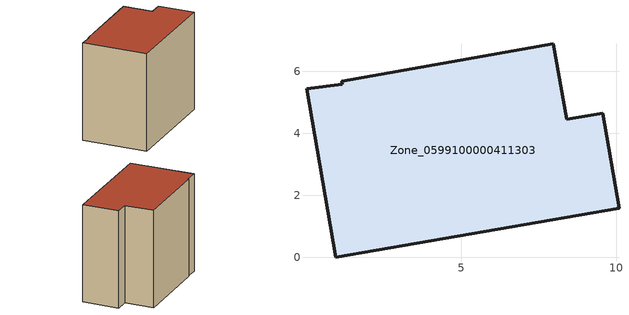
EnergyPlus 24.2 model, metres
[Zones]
Zone_0599100000411303
 floor ground (C_G): 0.95,0 0.01,5.45 1.16,5.59 1.15,5.69 7.97,6.9 8.41,4.45 9.56,4.65 10.09,1.59 z0
 wall outside (C_F): 10.09,1.59 9.56,4.65 8.41,4.45 7.97,6.9 1.15,5.69 1.16,5.59 0.01,5.45 0.95,0 10.09,1.59 z0:8.29
 roof outside (C_R): 0.01,5.45 0.95,0 10.09,1.59 9.56,4.65 8.41,4.45 7.97,6.9 1.15,5.69 1.16,5.59 z8.29
[BUILDING]
Pand.0599100000411303: North Axis=0; Terrain=City; Loads Convergence Tolerance Value=0.04; Temperature Convergence Tolerance Value=0.4; Solar Distribution=FullExterior; Maximum Number of Warmup Days=25; Minimum Number of Warmup Days=1
[Site:Location]
Rotterdam.The.Hague.AP_ZH_NLD Design_Conditions: Latitude=51.96; Longitude=4.45; Time Zone=1; Elevation=-4.5
[SITE:GROUNDTEMPERATURE:BUILDINGSURFACE]
18, 18, 18, 18, 18, 18, 18, 18, 18, 18, 18, 18
[MATERIAL] Thermal Absorptance=0.9; Solar Absorptance=0.7; Visible Absorptance=0.7
Name | Roughness | Thickness | Conductivity | Density | Specific Heat
G.TC.1992-2005 | MediumSmooth | 0.15 | 0.06 | 540 | 1210
F.TC.1992-2005 | Rough | 0.3 | 0.12 | 1920 | 840
R.TC.1992-2005 | MediumRough | 0.2 | 0.08 | 1500 | 1000
[CONSTRUCTION]
C_G: G.TC.1992-2005
C_F: F.TC.1992-2005
C_R: R.TC.1992-2005
[ZONE]
Zone_0599100000411303: Type=1; Multiplier=1; Ceiling Height=Autocalculate; Volume=Autocalculate; Floor Area=autocalculate; Part of Total Floor Area=Yes
[ZONEINFILTRATION:DESIGNFLOWRATE]
Infil_Zone_0599100000411303: Zone or ZoneList or Space or SpaceList=Zone_0599100000411303; Schedule=AlwaysOn; Design Flow Rate Calculation Method=Flow/Area; Flow Rate per Floor Area=0.0015; Constant Term Coefficient=1; Temperature Term Coefficient=0; Velocity Term Coefficient=0; Velocity Squared Term Coefficient=0
[HVACTEMPLATE:ZONE:IDEALLOADSAIRSYSTEM]
Zone_0599100000411303: Maximum Heating Supply Air Temperature=50; Minimum Cooling Supply Air Temperature=13; Maximum Heating Supply Air Humidity Ratio=0.0156; Minimum Cooling Supply Air Humidity Ratio=0.0077; Heating Limit=NoLimit; Cooling Limit=NoLimit; Dehumidification Control Type=ConstantSensibleHeatRatio; Cooling Sensible Heat Ratio=0.7; Dehumidification Setpoint=60; Humidification Control Type=None; Humidification Setpoint=30; Outdoor Air Method=None; Outdoor Air Flow Rate per Person=0.00944; Outdoor Air Flow Rate per Zone Floor Area=0; Outdoor Air Flow Rate per Zone=0; Demand Controlled Ventilation Type=None; Outdoor Air Economizer Type=NoEconomizer; Heat Recovery Type=None; Sensible Heat Recovery Effectiveness=0.7; Latent Heat Recovery Effectiveness=0.65
[ZONECONTROL:THERMOSTAT]
ThermostatControl_Zone_0599100000411303: Zone or ZoneList=Zone_0599100000411303; Control Type Schedule=DualSetpointControlType; Control 1=Thermostat_Zone_0599100000411303; Temperature Difference Between Cutout And Setpoint=0
[THERMOSTATSETPOINT:DUALSETPOINT]
Thermostat_Zone_0599100000411303: Heating Setpoint Temperature Schedule=HeatingSetpoint_Zone_0599100000411303; Cooling Setpoint Temperature Schedule=CoolingSetpoint_Zone_0599100000411303
[SCHEDULE:COMPACT]
HeatingSetpoint_Zone_0599100000411303: Through: 12/31, For: AllDays, Until: 24:00, 21
CoolingSetpoint_Zone_0599100000411303: Through: 12/31, For: AllDays, Until: 24:00, 24
DualSetpointControlType: Through: 12/31, For: AllDays, Until: 24:00, 4
AlwaysOn: Through: 12/31, For: AllDays, Until: 24:00, 1
